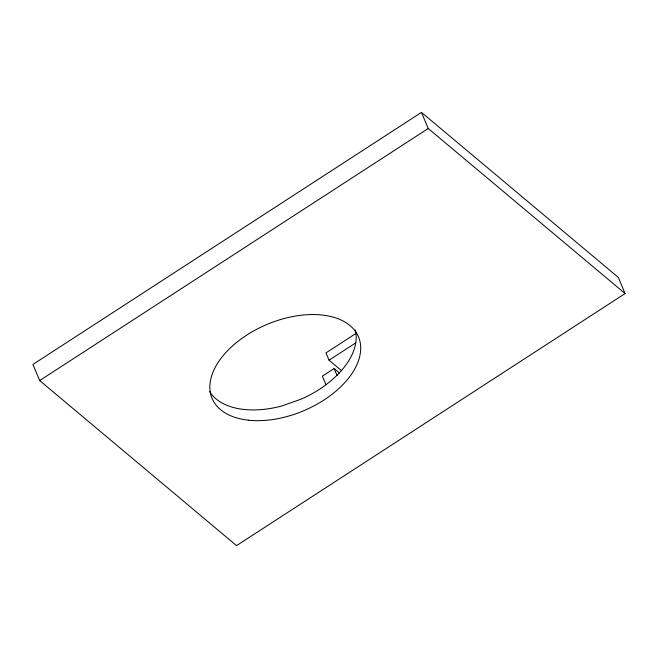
<?xml version="1.0" encoding="UTF-8"?>
<svg xmlns="http://www.w3.org/2000/svg" width="658" height="658" viewBox="0 0 658 658"><rect width="100%" height="100%" fill="white"/><g stroke="black" fill="none" stroke-linecap="round" stroke-linejoin="round"><path stroke-width="0.99" d="M421.457 112.378L32.9 364.45L39.669 380.563L236.543 545.622L625.1 293.55L618.331 277.437L421.457 112.378L428.235 128.491L625.1 293.55M39.669 380.563L428.235 128.491M356.011 333.409L325.965 352.902L329.033 360.206L341.535 370.684M329.033 360.206L355.649 342.941M339.487 372.996L334.141 368.513L322.362 376.154L325.949 384.683M334.141 368.513L337.143 375.677M355.287 329.995A79.412 46.899 -22.8 0 1 301.364 399.061L281.879 405.953A79.412 46.899 -22.8 0 1 209.581 391.535M248.543 420.207A79.412 46.899 -22.8 0 0 360.707 347.44A79.412 46.899 -22.8 0 0 246.618 335.185A79.412 46.899 -22.8 0 0 248.543 420.207"/></g></svg>
